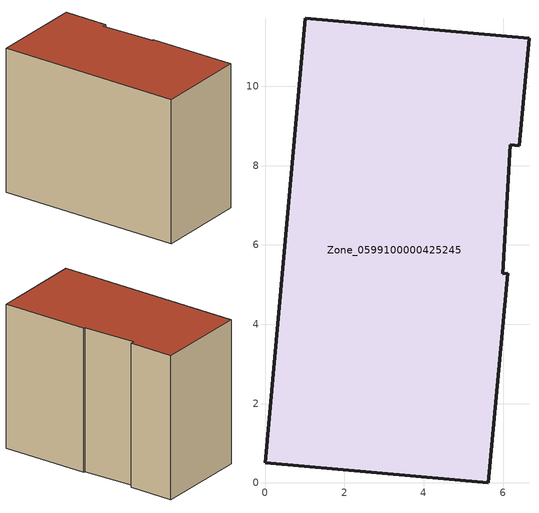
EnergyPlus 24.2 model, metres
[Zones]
Zone_0599100000425245
 floor ground (C_G): 6.12,5.28 5.63,0 0,0.51 1.01,11.72 6.65,11.21 6.41,8.5 6.18,8.52 6,5.27 z0
 wall outside (C_F): 6,5.27 6.18,8.52 6.41,8.5 6.65,11.21 1.01,11.72 0,0.51 5.63,0 6.12,5.28 6,5.27 z0:8.83
 roof outside (C_R): 5.63,0 6.12,5.28 6,5.27 6.18,8.52 6.41,8.5 6.65,11.21 1.01,11.72 0,0.51 z8.83
[BUILDING]
Pand.0599100000425245: North Axis=0; Terrain=City; Loads Convergence Tolerance Value=0.04; Temperature Convergence Tolerance Value=0.4; Solar Distribution=FullExterior; Maximum Number of Warmup Days=25; Minimum Number of Warmup Days=1
[Site:Location]
Rotterdam.The.Hague.AP_ZH_NLD Design_Conditions: Latitude=51.96; Longitude=4.45; Time Zone=1; Elevation=-4.5
[SITE:GROUNDTEMPERATURE:BUILDINGSURFACE]
18, 18, 18, 18, 18, 18, 18, 18, 18, 18, 18, 18
[MATERIAL] Thermal Absorptance=0.9; Solar Absorptance=0.7; Visible Absorptance=0.7
Name | Roughness | Thickness | Conductivity | Density | Specific Heat
G.TI.2006-2014 | MediumSmooth | 0.15 | 0.06 | 540 | 1210
F.TI.2006-2014 | Rough | 0.3 | 0.12 | 1920 | 840
R.TI.2006-2014 | MediumRough | 0.2 | 0.08 | 1500 | 1000
[CONSTRUCTION]
C_G: G.TI.2006-2014
C_F: F.TI.2006-2014
C_R: R.TI.2006-2014
[ZONE]
Zone_0599100000425245: Type=1; Multiplier=1; Ceiling Height=Autocalculate; Volume=Autocalculate; Floor Area=autocalculate; Part of Total Floor Area=Yes
[ZONEINFILTRATION:DESIGNFLOWRATE]
Infil_Zone_0599100000425245: Zone or ZoneList or Space or SpaceList=Zone_0599100000425245; Schedule=AlwaysOn; Design Flow Rate Calculation Method=Flow/Area; Flow Rate per Floor Area=0.0015; Constant Term Coefficient=1; Temperature Term Coefficient=0; Velocity Term Coefficient=0; Velocity Squared Term Coefficient=0
[HVACTEMPLATE:ZONE:IDEALLOADSAIRSYSTEM]
Zone_0599100000425245: Maximum Heating Supply Air Temperature=50; Minimum Cooling Supply Air Temperature=13; Maximum Heating Supply Air Humidity Ratio=0.0156; Minimum Cooling Supply Air Humidity Ratio=0.0077; Heating Limit=NoLimit; Cooling Limit=NoLimit; Dehumidification Control Type=ConstantSensibleHeatRatio; Cooling Sensible Heat Ratio=0.7; Dehumidification Setpoint=60; Humidification Control Type=None; Humidification Setpoint=30; Outdoor Air Method=None; Outdoor Air Flow Rate per Person=0.00944; Outdoor Air Flow Rate per Zone Floor Area=0; Outdoor Air Flow Rate per Zone=0; Demand Controlled Ventilation Type=None; Outdoor Air Economizer Type=NoEconomizer; Heat Recovery Type=None; Sensible Heat Recovery Effectiveness=0.7; Latent Heat Recovery Effectiveness=0.65
[ZONECONTROL:THERMOSTAT]
ThermostatControl_Zone_0599100000425245: Zone or ZoneList=Zone_0599100000425245; Control Type Schedule=DualSetpointControlType; Control 1=Thermostat_Zone_0599100000425245; Temperature Difference Between Cutout And Setpoint=0
[THERMOSTATSETPOINT:DUALSETPOINT]
Thermostat_Zone_0599100000425245: Heating Setpoint Temperature Schedule=HeatingSetpoint_Zone_0599100000425245; Cooling Setpoint Temperature Schedule=CoolingSetpoint_Zone_0599100000425245
[SCHEDULE:COMPACT]
HeatingSetpoint_Zone_0599100000425245: Through: 12/31, For: AllDays, Until: 24:00, 21
CoolingSetpoint_Zone_0599100000425245: Through: 12/31, For: AllDays, Until: 24:00, 24
DualSetpointControlType: Through: 12/31, For: AllDays, Until: 24:00, 4
AlwaysOn: Through: 12/31, For: AllDays, Until: 24:00, 1
